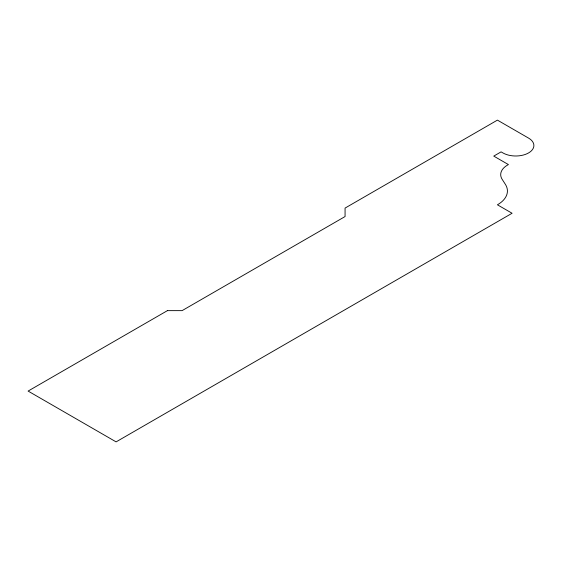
<?xml version="1.0" encoding="UTF-8"?>
<svg xmlns="http://www.w3.org/2000/svg" width="562" height="562" viewBox="0 0 562 562"><rect width="100%" height="100%" fill="white"/><g stroke="black" fill="none" stroke-linecap="round" stroke-linejoin="round"><path stroke-width="0.84" d="M167.427 310.638L28.1 391.075L116.095 441.88L512.087 213.258L497.419 204.793A33.537 19.361 0 0 0 505.329 184.266L502.154 179.32A23.449 13.537 0 0 1 508.42 164.575L493.752 156.103L501.086 151.873L502.92 152.927A18.146 10.481 0 0 0 528.582 152.927A18.146 10.481 0 0 0 528.582 138.112L497.419 120.12L345.068 208.081L345.068 216.546L182.095 310.638L167.427 310.638"/></g></svg>
